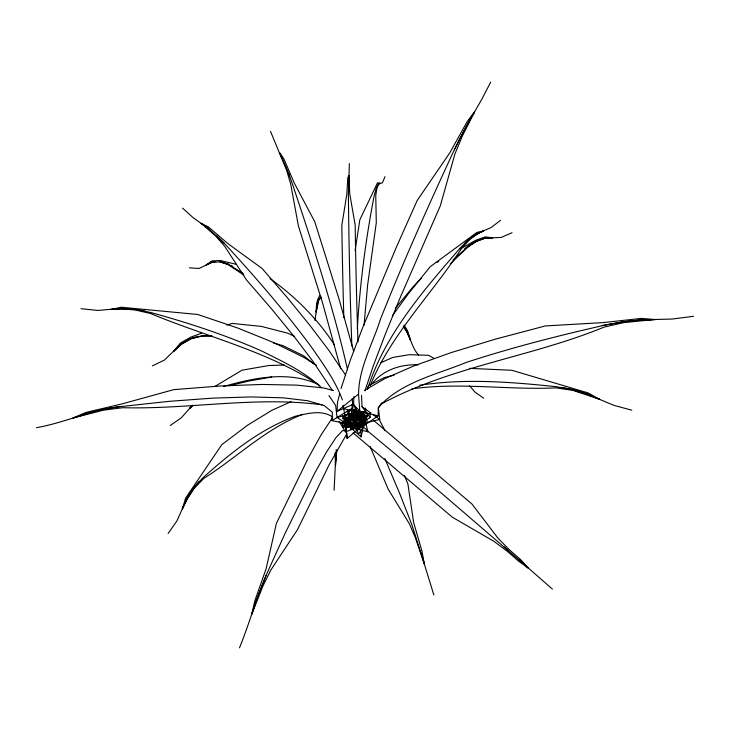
<?xml version="1.0" encoding="UTF-8"?>
<svg xmlns="http://www.w3.org/2000/svg" width="730" height="730" viewBox="0 0 730 730"><rect width="100%" height="100%" fill="white"/><g stroke="black" fill="none" stroke-linecap="round" stroke-linejoin="round"><path stroke-width="1.09" d="M192.492 405.478L189.681 408.526L191.525 405.844M357.39 428.017L357.07 430.207L378.195 415.881L378.304 407.523C400.66 382.246 436.403 374.654 466.488 362.345C511.785 347.553 557.966 335.763 604.422 325.233L623.237 321.903L640.575 320.05L655.157 319.539L641.487 318.389L602.989 322.596L545.264 325.945L495.533 339.112L451.487 352.499L414.375 365.712L385.239 378.395L364.9 390.185M453.047 259.953L467.136 247.297L476.307 241.42L485.021 238.363L492.577 237.77L485.204 236.912L476.115 240.106L460.101 248.957M349.369 163.602L348.392 194.682A190.055 5.977 89 0 0 351.878 345.929M335.718 458.02L334.084 490.259M353.868 396.563L353.603 404.082L337.141 411.337L337.442 402.595L339.651 393.981M353.603 404.082L360.2 416.839L360.273 414.649M314.968 320.589L316.154 311.883C316.327 306.354 316.355 300.331 319.767 295.659M357.326 329.011C359.863 284.317 365.684 239.832 374.143 195.886L376.196 188.285L378.295 184.252L382.483 182.728L385.002 176.633M208.196 228.499L201.215 223.362L208.442 226.975L228.107 243.756L262.052 268.439L287.146 297.457L309.538 324.905L328.609 350.017L345.546 374.992M355.364 423.3L355.501 425.371L331.894 420.644L332.433 412.313L324.275 405.615L307.659 400.743L283.058 397.823L251.147 396.938L212.832 398.124L169.178 401.336L120.979 406.564C91.825 409.539 65.171 422.615 36.5 427.698M364.042 325.16L367.619 285.001L376.288 222.823L375.758 195.311L377.091 187.409L379.272 183.194L380.275 183.412L378.332 183.641M335.134 452.682L335.435 465.64L336.831 450.264M336.229 449.625L335.517 465.621M189.362 267.828L198.998 268.485L206.17 265.045L212.238 260.856L220.268 260.51L236.502 264.388M348.557 178.339L348.904 175.729L349.789 194.071L355.181 225.141A201.151 6.324 89 0 0 357.992 341.95M355.501 411.766L350.199 421.685L352.59 403.882L352.271 398.461M357.07 430.207L366.533 417.861L352.654 409.484L353.448 404.028M366.533 417.861L366.998 414.64M355.099 250.518L359.844 219.767L377.465 182.865L380.275 183.412M353.101 432.89L452.262 517.15L493.854 541.304L507.295 551.296L518.583 561.142L528.283 568.104L520.745 559.691L509.449 549.845L498.17 538.402L471.89 503.946L373.559 420.37M342.954 405.278L347.097 425.626L349.068 414.166L348.575 411.109M348.146 422.141L350.646 425.763L362.564 425.544L345.5 431.859L349.022 413.782L347.115 411.026M345.646 423.309L361.122 436.896L365.283 417.916L358.293 428.756L345.646 423.309L345.573 421.192M367.418 389.482C384.683 334.523 424.066 289.755 461.159 246.941L469.381 239.257L477.046 233.901L483.607 230.908L476.854 232.45L430.189 266.724L408.745 293.25L392.466 315.597M464.326 249.158L467.081 246.786C474.564 241.621 483.233 236.721 492.577 237.77C483.242 236.839 474.783 241.785 467.647 247.269L450.419 263.731M341.029 388.588L350.227 360.419L362.345 328.473L396.317 247.324L417.231 200.403L449.853 152.771L467.337 121.289L474.418 112.101L481.554 99.764L490.651 82.162M356.705 422.332L358.448 416.209L359.233 424.486L349.898 424.139L356.705 422.332L356.468 417.98M365.538 408.061L365.675 411.309L361.615 425.462L360.565 413.691M168.119 533.475L176.843 521.028L182.327 508.92L185.602 498.115L221.811 444.652L247.68 425.134L272.016 410.214L291.115 401.664M364.909 390.86L373.285 365.912L385.394 333.966L400.907 295.915L440.281 205.906L454.918 153.984L462.181 136.391L474.418 112.101L468.906 121.308M380.941 404.155C450.602 366.232 531.157 357.134 603.956 327.149L623.885 322.605L655.175 319.475L672.047 319.056L693.5 316.309M361.87 415.58L362.107 418.883L359.251 426.84L367.81 415.406L367.582 413.253M239.476 647.839C249.815 622.58 256.787 596.082 267.983 571.152L285.074 533.42L314.666 473.204L326.502 452.034L335.9 437.681L342.589 430.545L345.436 430.764M266.039 575.587L256.157 600.909L251.804 614.14L262.955 586.026L270.73 570.203L297.539 529.578L329.294 464.462L346.951 433.656M370.201 385.577C391.298 333.738 432.105 293.998 462.063 247.643L470.211 239.112L478.205 233.527L483.607 230.908M332.36 390.44L313.124 361.587L294.053 336.475L271.651 309.027L246.557 280.01L224.703 246.302L215.578 235.881L201.215 223.362M302.649 414.321C265.601 428.784 236.949 457.454 203.761 478.46L194.134 488.388L187.09 499.411L182.336 508.965L186.734 498.672L193.623 487.886L199.254 481.307M454.297 149.732L468.359 122.229M348.83 175.738L347.799 177.755L346.85 194.125L341.822 225.378A201.151 6.324 89 0 0 343.848 317.614M352.052 413.207L341.01 423.418L356.45 425.763L347.635 421.447L352.052 413.207L351.778 410.954M322.058 404.812C255.71 396.025 189.189 409.512 122.695 407.705L103.414 410.169L73.082 418.007L85.839 412.45L122.038 403.891L173.822 389.628L220.606 385.969L261.906 384.454L296.562 385.121L323.591 387.959L333.464 390.559M355.236 409.393L348.529 420.9L355.227 415.087L361.888 420.662L355.236 409.393A190.055 5.977 89 0 1 355.008 406.427M528.283 568.104L520.152 560.868M381.735 402.951L378.368 408.198L379.773 419.458L359.023 424.385L370.147 417.505L369.955 413.052M358.804 433.83L365.776 423.546M469.399 368.349L511.885 370.283L588.216 392.968L599.558 399.346L613.912 405.36L631.779 410.187M343.009 427.278L351.55 415.416L349.104 424.039L358.85 426.165L343.009 427.278L342.607 422.962M367.665 387.238L369.033 385.44L384.327 377.574L394.036 375.193M370.073 446.422L388.241 489.283L409.32 523.675L415.297 537.481L424.249 563.834L421.94 551.05L413.645 522.488L407.878 483.88L404.42 475.486M340.682 368.787L322.587 302.987L298.397 225.898L290.686 183.987L286.552 170.163L270.52 131.391M404.073 325.215L407.614 330.763L410.452 339.998L406.674 331.639L403.726 327.013M211.864 335.8L201.662 335.946L190.95 338.784L181.332 344.332L173.448 351.559L180.365 343.073L190.402 337.287L201.608 333.145M395.368 308.261L413.454 286.388L421.228 278.413M192.464 405.278L181.268 417.825L170.209 425.544M189.681 408.526L192.611 405.342M332.707 417.332L320.954 435.126L308.133 458.367L276.378 523.483L266.076 568.862L254.788 600.89L251.804 614.14M410.488 339.952L406.948 331.858L403.553 326.538M355.501 425.371L342.954 418.673L352.517 408.052L352.252 403.891M180.219 344.797L164.359 360.109L152.369 365.885M320.634 297.229L318.709 299.145L317.149 304.273L316.154 311.883M180.027 345.244L173.421 351.486M372.565 383.067C383.588 369.763 401.345 364.014 418.235 364.845M320.689 297.986L318.764 299.647L317.24 304.666L316.181 311.938L319.101 299.008L321.492 297.201M464.472 243.501L469.463 238.911L477.283 233.445M363.649 424.632L366.195 422.415M365.429 422.907L351.02 429.194L344.268 416.812L347.188 438.52L365.429 422.907L365.082 420.927M599.576 399.246L572.74 390.331L555.922 387.885C507.907 390.103 459.727 382.155 411.902 388.853M337.141 411.337L358.54 394.072C358.877 367.792 372.784 343.638 380.549 318.992C402.768 262.882 427.452 207.785 452.801 153.035L460.758 136.766L474.345 112.128M73.082 418.007L86.541 413.463L103.423 409.366L120.395 406.4M500.561 220.296L491.108 227.559L478.333 233.025M81.003 308.699L97.811 310.433L121.518 308.407L135.342 309.31L145.005 311.071M424.249 563.834L433.857 594.977M243.199 273.44L228.755 264.689L220.086 261.924L212.393 262.262L206.134 265.045L211.326 261.869L215.341 261.696M331.894 420.644L352.517 408.052M436.759 262.462L438.703 261.34M180.967 344.049L190.795 338.382M181.761 343.93L190.886 338.674L202.575 335.909L211.618 335.928M206.134 265.045L212.083 261.805M352.873 426.238L353.284 428.446L346.239 418.974L357.609 412.751L337.023 417.35L335.672 405.615L328.929 395.496M214.812 386.48L242.05 370.183L268.868 365.52L284.171 365.027M492.558 237.843L501.355 237.378L512.04 232.715M380.887 362.691L392.767 357.445L409.484 354.661L428.565 355.318L434.414 358.585M351.687 424.395L350.665 419.303L360.145 416.219L359.863 414.074M226.838 325.105L232.094 323.426L261.322 326.401L287.556 333.163L294.719 336.466M363.175 421.42L356.24 415.388L346.732 418.372L357.536 410.88L363.175 421.42L362.91 416.93M359.698 418.81L359.808 423.099L352.188 425.334L364.407 425.417L364.297 423.245M191.88 338.072L198.368 336.229M223.27 386.581C253.62 377.903 288.478 370.448 318.289 384.482M365.675 411.309L349.323 415.726L360.574 415.954M228.809 385.787L249.359 380.932L271.706 377.054M601.766 325.562L623.438 321.684L641.15 319.786L655.157 319.539M321.364 387.694C304.237 371.36 282.364 361.359 261.431 350.884C225.552 334.997 188.221 322.779 150.417 312.413L135.534 309.602L122.001 308.708L110.75 309.474L121.28 307.239L197.757 314.475L237.761 328.044L273.44 342.479L303.799 357.371L316.373 365.128M354.661 417.679L367.81 415.406M419.823 385.239C465.338 378.249 511.602 382.018 557.136 386.809L572.639 389.784L587.148 394.182L599.558 399.346L587.595 394.063L572.776 389.574L562.31 387.493M344.962 414.494L345.308 417.788L360.145 416.219M110.75 309.474L120.806 308.963L134.922 309.894L150.608 313.535C207.119 337.169 268.366 351.03 319.795 385.604M349.068 414.166L362.582 414.056L362.253 411.976M352.9 418.308L354.379 423.154L360.866 423.884M353.566 417.87L362.107 418.883M182.327 508.92L187.117 498.59L193.87 488.023L202.283 478.378C230.014 453.467 259.707 429.258 295.13 416.31C306.965 413.718 321.154 409.466 332.141 416.675M201.133 223.426L207.895 228.052L225.99 245.107C256.695 278.531 286.479 312.887 313.243 349.579C324.184 365.584 335.718 381.544 342.388 399.921M367.884 431.786L343.784 426.01L360.739 425.599L363.403 412.806L367.884 431.786L366.396 430.025M352.654 409.484L378.195 415.881M273.294 342.936L282.838 345.6L303.643 355.802L314.137 364.197M343.301 408.49L362.582 414.056M219.949 261.468L228.91 264.132M220.405 261.887L228.161 264.588L243.774 275.064M356.623 422.287L359.808 423.482M279.791 153.054L282.227 157.862M356.423 412.249L366.615 417.606L366.451 415.452M230.862 265.282L232.806 266.423M352.563 419.613L352.991 424.002L358.494 427.716M337.023 417.35L353.284 428.446M483.625 398.178L475.075 392.174L469.536 385.787M201.188 223.426L193.076 217.64L182.564 208.123M361.532 395.368L362.016 406.701L370.895 413.08M372.674 414.357L379.773 419.458M270.027 278.632C295.285 296.562 317.659 318.928 334.523 344.98M367.217 430.645L414.768 470.239L519.34 560.147M363.221 426.959L366.615 429.669M504.12 546.898L508.281 550.502M552.409 589.119L519.021 559.873M352.59 403.882L366.615 417.606M216.545 235.535L224.393 243.291M345.308 417.788L351.166 424.568M362.016 406.701L370.147 417.505M418.755 355.3C411.099 347.024 410.333 334.942 403.58 326.091M364.407 425.417L358.238 416.255L359.808 423.099M353.192 418.244L355.556 421.885L355.218 417.533M339.103 421.411L345.5 431.859M352.991 424.002L358.275 432.936M379.052 419.075L385.002 430.782M384.82 458.522L399.748 493.653L411.757 524.45L424.358 563.797L421.32 553.267M288.624 173.293L289.719 176.277M353.703 351.586L339.003 298.908L314.812 221.82L294.299 183.093L283.934 158.957L279.882 153.026L287.584 170.683L292.292 183.577C312.768 244.961 333.163 306.554 347.571 369.69M345.418 414.631L346.239 418.974M350.51 426.265L351.02 429.194M346.595 422.515L347.097 425.626M349.022 413.782L350.646 425.763M350.373 417.076L350.665 419.303M347.361 419.23L347.635 421.447M346.385 430.828L347.188 438.52M366.825 419.476L367.044 421.675M350.026 419.531L350.199 421.685M358.54 394.072L360.2 416.839M354.059 418.801L354.379 423.154M342.753 415.607L342.954 418.673M360.729 430.198L361.122 436.896M356.112 413.18L356.24 415.388M358.22 426.667L358.293 428.756"/></g></svg>
